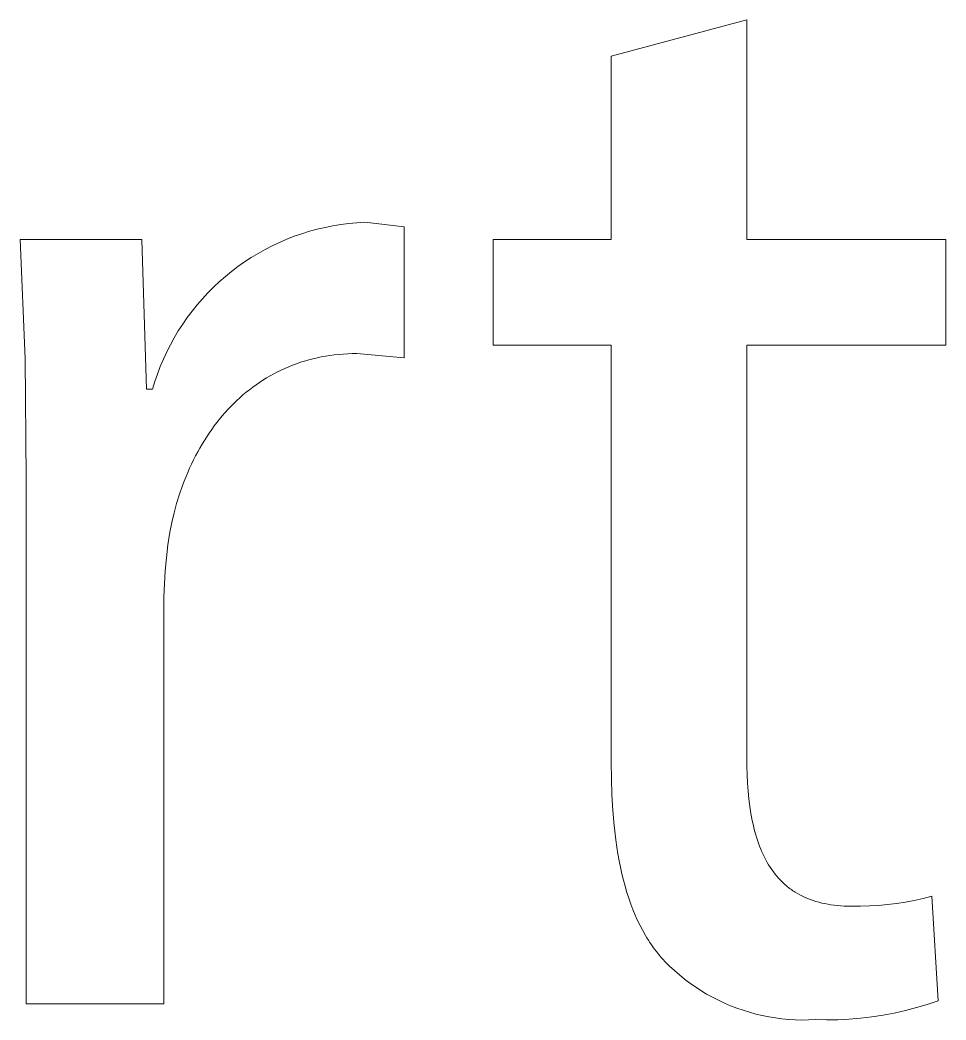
# Model space of a CAD drawing. Header units: millimetres. Extents: x 0 to 4030, y -54 to 2762.
# Drawn here: x 2991.94 to 3015.59, y 13.53 to 39.08 of the extents above; entities that cross this region are included whole.
import ezdxf

# ---------------------------------------------------------------- set-up
doc = ezdxf.new("R2010")
doc.units = ezdxf.units.MM
doc.header["$MEASUREMENT"] = 0
doc.layers.add('Domyślny', color=7, linetype='Continuous', true_color=0x000000)

msp = doc.modelspace()

# ---------------------------------------------------------------- linework, layer by layer
at = {"layer": 'Domyślny', "color": 18, "lineweight": 15, "true_color": 0x000000}
for p, q in [((3007.041, 38.155), (3010.504, 39.081)), ((3010.504, 39.081), (3010.504, 33.471)), ((3007.041, 33.471), (3007.041, 38.155)), ((2999.335, 33.682), (2999.532, 33.736)), ((2999.532, 33.736), (2999.731, 33.783)), ((2999.731, 33.783), (2999.932, 33.824)), ((2999.932, 33.824), (3000.134, 33.857)), ((3000.134, 33.857), (3000.337, 33.883)), ((3000.337, 33.883), (3000.541, 33.902)), ((3000.541, 33.902), (3000.746, 33.914)), ((3000.746, 33.914), (3001.752, 33.793)), ((3001.752, 33.793), (3001.752, 30.451)), ((2992.072, 30.426), (2991.942, 33.471)), ((2991.942, 33.471), (2995.055, 33.471)), ((2995.055, 33.471), (2995.176, 29.646)), ((2998.567, 33.399), (2998.755, 33.479)), ((2998.755, 33.479), (2998.946, 33.554)), ((2998.946, 33.554), (2999.139, 33.621)), ((2999.139, 33.621), (2999.335, 33.682)), ((3004.022, 30.774), (3004.022, 33.471)), ((3004.022, 33.471), (3007.041, 33.471)), ((3010.504, 33.471), (3015.59, 33.471)), ((3015.59, 33.471), (3015.59, 30.774)), ((2998.021, 33.117), (2998.2, 33.217)), ((2998.2, 33.217), (2998.382, 33.311)), ((2998.382, 33.311), (2998.567, 33.399)), ((2997.675, 32.899), (2997.846, 33.011)), ((2997.846, 33.011), (2998.021, 33.117)), ((2997.344, 32.657), (2997.507, 32.781)), ((2997.507, 32.781), (2997.675, 32.899)), ((2997.032, 32.393), (2997.186, 32.528)), ((2997.186, 32.528), (2997.344, 32.657)), ((2996.738, 32.107), (2996.882, 32.253)), ((2996.882, 32.253), (2997.032, 32.393)), ((2996.465, 31.802), (2996.599, 31.957)), ((2996.599, 31.957), (2996.738, 32.107)), ((2996.336, 31.643), (2996.465, 31.802)), ((2996.097, 31.311), (2996.214, 31.479)), ((2996.214, 31.479), (2996.336, 31.643)), ((2995.985, 31.139), (2996.097, 31.311)), ((2995.781, 30.784), (2995.88, 30.963)), ((2995.88, 30.963), (2995.985, 31.139)), ((2995.689, 30.601), (2995.781, 30.784)), ((3007.041, 30.774), (3004.022, 30.774)), ((3007.041, 20.118), (3007.041, 30.774)), ((3015.59, 30.774), (3010.504, 30.774)), ((3010.504, 30.774), (3010.504, 20.238)), ((2992.103, 27.378), (2992.072, 30.426)), ((2995.523, 30.227), (2995.603, 30.416)), ((2995.603, 30.416), (2995.689, 30.601)), ((2999.42, 30.425), (2999.315, 30.398)), ((2999.527, 30.45), (2999.42, 30.425)), ((2999.636, 30.473), (2999.527, 30.45)), ((2999.745, 30.493), (2999.636, 30.473)), ((2999.856, 30.51), (2999.745, 30.493)), ((2999.967, 30.525), (2999.856, 30.51)), ((3000.08, 30.537), (2999.967, 30.525)), ((3000.195, 30.547), (3000.08, 30.537)), ((3000.31, 30.553), (3000.195, 30.547)), ((3000.427, 30.557), (3000.31, 30.553)), ((3000.544, 30.559), (3000.427, 30.557)), ((3001.752, 30.451), (3000.544, 30.559)), ((2995.45, 30.036), (2995.523, 30.227)), ((2998.707, 30.181), (2998.61, 30.137)), ((2998.805, 30.223), (2998.707, 30.181)), ((2998.904, 30.263), (2998.805, 30.223)), ((2999.005, 30.3), (2998.904, 30.263)), ((2999.107, 30.335), (2999.005, 30.3)), ((2999.21, 30.368), (2999.107, 30.335)), ((2999.315, 30.398), (2999.21, 30.368)), ((2995.383, 29.842), (2995.45, 30.036)), ((2998.237, 29.936), (2998.147, 29.881)), ((2998.328, 29.99), (2998.237, 29.936)), ((2998.421, 30.041), (2998.328, 29.99)), ((2998.515, 30.09), (2998.421, 30.041)), ((2998.61, 30.137), (2998.515, 30.09)), ((2995.176, 29.646), (2995.324, 29.646)), ((2995.324, 29.646), (2995.383, 29.842)), ((2997.801, 29.636), (2997.718, 29.57)), ((2997.885, 29.701), (2997.801, 29.636)), ((2997.971, 29.763), (2997.885, 29.701)), ((2998.058, 29.823), (2997.971, 29.763)), ((2998.147, 29.881), (2998.058, 29.823)), ((2997.556, 29.431), (2997.478, 29.358)), ((2997.636, 29.501), (2997.556, 29.431)), ((2997.718, 29.57), (2997.636, 29.501)), ((2997.251, 29.129), (2997.178, 29.049)), ((2997.325, 29.207), (2997.251, 29.129)), ((2997.401, 29.284), (2997.325, 29.207)), ((2997.478, 29.358), (2997.401, 29.284)), ((2997.037, 28.882), (2996.969, 28.796)), ((2997.107, 28.966), (2997.037, 28.882)), ((2997.178, 29.049), (2997.107, 28.966)), ((2996.837, 28.619), (2996.774, 28.528)), ((2996.902, 28.709), (2996.837, 28.619)), ((2996.969, 28.796), (2996.902, 28.709)), ((2996.712, 28.435), (2996.651, 28.34)), ((2996.774, 28.528), (2996.712, 28.435)), ((2996.535, 28.145), (2996.48, 28.046)), ((2996.593, 28.244), (2996.535, 28.145)), ((2996.651, 28.34), (2996.593, 28.244)), ((2996.426, 27.944), (2996.373, 27.841)), ((2996.48, 28.046), (2996.426, 27.944)), ((2996.274, 27.63), (2996.226, 27.523)), ((2996.323, 27.737), (2996.274, 27.63)), ((2996.373, 27.841), (2996.323, 27.737)), ((2992.103, 13.944), (2992.103, 27.378)), ((2996.181, 27.414), (2996.137, 27.303)), ((2996.226, 27.523), (2996.181, 27.414)), ((2996.094, 27.191), (2996.015, 26.963)), ((2996.137, 27.303), (2996.094, 27.191)), ((2996.015, 26.963), (2995.942, 26.729)), ((2995.942, 26.729), (2995.877, 26.489)), ((2995.877, 26.489), (2995.818, 26.245)), ((2995.818, 26.245), (2995.767, 25.996)), ((2995.767, 25.996), (2995.718, 25.668)), ((2995.718, 25.668), (2995.679, 25.338)), ((2995.679, 25.338), (2995.65, 25.008)), ((2995.65, 25.008), (2995.63, 24.677)), ((2995.63, 24.677), (2995.619, 24.345)), ((2995.619, 24.345), (2995.619, 13.944)), ((3010.504, 20.238), (3010.506, 20.015)), ((3007.046, 19.694), (3007.041, 20.118)), ((3010.506, 20.015), (3010.512, 19.798)), ((3007.059, 19.283), (3007.046, 19.694)), ((3010.512, 19.798), (3010.523, 19.587)), ((3010.523, 19.587), (3010.538, 19.382)), ((3007.082, 18.886), (3007.059, 19.283)), ((3010.538, 19.382), (3010.557, 19.183)), ((3010.557, 19.183), (3010.581, 18.991)), ((3010.581, 18.991), (3010.61, 18.805)), ((3007.115, 18.502), (3007.082, 18.886)), ((3010.61, 18.805), (3010.644, 18.626)), ((3007.159, 18.132), (3007.115, 18.502)), ((3010.644, 18.626), (3010.662, 18.539)), ((3010.662, 18.539), (3010.682, 18.453)), ((3010.682, 18.453), (3010.703, 18.369)), ((3010.703, 18.369), (3010.726, 18.287)), ((3010.726, 18.287), (3010.75, 18.207)), ((3010.75, 18.207), (3010.775, 18.128)), ((3007.184, 17.952), (3007.159, 18.132)), ((3007.213, 17.776), (3007.184, 17.952)), ((3010.775, 18.128), (3010.801, 18.051)), ((3010.801, 18.051), (3010.829, 17.975)), ((3010.829, 17.975), (3010.858, 17.901)), ((3010.858, 17.901), (3010.888, 17.829)), ((3007.243, 17.603), (3007.213, 17.776)), ((3010.888, 17.829), (3010.92, 17.759)), ((3010.92, 17.759), (3010.953, 17.69)), ((3010.953, 17.69), (3010.987, 17.624)), ((3007.277, 17.434), (3007.243, 17.603)), ((3007.314, 17.268), (3007.277, 17.434)), ((3010.987, 17.624), (3011.023, 17.558)), ((3011.023, 17.558), (3011.061, 17.495)), ((3011.061, 17.495), (3011.099, 17.434)), ((3011.099, 17.434), (3011.139, 17.374)), ((3011.139, 17.374), (3011.181, 17.316)), ((3007.353, 17.106), (3007.314, 17.268)), ((3011.181, 17.316), (3011.224, 17.259)), ((3011.224, 17.259), (3011.269, 17.205)), ((3011.269, 17.205), (3011.315, 17.152)), ((3011.315, 17.152), (3011.363, 17.101)), ((3007.396, 16.948), (3007.353, 17.106)), ((3007.441, 16.794), (3007.396, 16.948)), ((3011.363, 17.101), (3011.412, 17.052)), ((3011.412, 17.052), (3011.462, 17.005)), ((3011.462, 17.005), (3011.515, 16.96)), ((3011.515, 16.96), (3011.541, 16.938)), ((3011.541, 16.938), (3011.568, 16.916)), ((3011.568, 16.916), (3011.596, 16.895)), ((3011.596, 16.895), (3011.624, 16.875)), ((3011.624, 16.875), (3011.652, 16.854)), ((3007.489, 16.643), (3007.441, 16.794)), ((3007.541, 16.496), (3007.489, 16.643)), ((3011.652, 16.854), (3011.681, 16.835)), ((3011.681, 16.835), (3011.71, 16.816)), ((3011.71, 16.816), (3011.739, 16.797)), ((3011.739, 16.797), (3011.8, 16.761)), ((3011.8, 16.761), (3011.861, 16.726)), ((3011.861, 16.726), (3011.925, 16.694)), ((3011.925, 16.694), (3011.99, 16.664)), ((3011.99, 16.664), (3012.057, 16.635)), ((3012.057, 16.635), (3012.125, 16.609)), ((3012.125, 16.609), (3012.195, 16.584)), ((3014.779, 16.588), (3015.004, 16.638)), ((3015.004, 16.638), (3015.228, 16.695)), ((3015.228, 16.695), (3015.389, 14.025)), ((3007.595, 16.352), (3007.541, 16.496)), ((3007.653, 16.213), (3007.595, 16.352)), ((3012.195, 16.584), (3012.267, 16.561)), ((3012.267, 16.561), (3012.341, 16.54)), ((3012.341, 16.54), (3012.416, 16.521)), ((3012.416, 16.521), (3012.493, 16.505)), ((3012.493, 16.505), (3012.572, 16.49)), ((3012.572, 16.49), (3012.653, 16.477)), ((3012.653, 16.477), (3012.735, 16.466)), ((3012.735, 16.466), (3012.819, 16.457)), ((3012.819, 16.457), (3012.905, 16.449)), ((3012.905, 16.449), (3012.993, 16.444)), ((3012.993, 16.444), (3013.083, 16.441)), ((3013.083, 16.441), (3013.174, 16.44)), ((3013.174, 16.44), (3013.405, 16.439)), ((3013.405, 16.439), (3013.636, 16.446)), ((3013.636, 16.446), (3013.866, 16.46)), ((3013.866, 16.46), (3014.096, 16.481)), ((3014.096, 16.481), (3014.325, 16.509)), ((3014.325, 16.509), (3014.553, 16.545)), ((3014.553, 16.545), (3014.779, 16.588)), ((3007.713, 16.077), (3007.653, 16.213)), ((3007.777, 15.945), (3007.713, 16.077)), ((3007.844, 15.817), (3007.777, 15.945)), ((3007.915, 15.693), (3007.844, 15.817)), ((3007.952, 15.632), (3007.915, 15.693)), ((3007.989, 15.572), (3007.952, 15.632)), ((3008.027, 15.514), (3007.989, 15.572)), ((3008.066, 15.456), (3008.027, 15.514)), ((3008.106, 15.4), (3008.066, 15.456)), ((3008.147, 15.344), (3008.106, 15.4)), ((3008.189, 15.289), (3008.147, 15.344)), ((3008.231, 15.236), (3008.189, 15.289)), ((3008.275, 15.183), (3008.231, 15.236)), ((3008.319, 15.131), (3008.275, 15.183)), ((3008.364, 15.081), (3008.319, 15.131)), ((3008.41, 15.031), (3008.364, 15.081)), ((3008.53, 14.911), (3008.41, 15.031)), ((3008.655, 14.795), (3008.53, 14.911)), ((3008.783, 14.684), (3008.655, 14.795)), ((3008.915, 14.577), (3008.783, 14.684)), ((3009.051, 14.475), (3008.915, 14.577)), ((3009.19, 14.377), (3009.051, 14.475)), ((3009.332, 14.284), (3009.19, 14.377)), ((3009.477, 14.196), (3009.332, 14.284)), ((3009.626, 14.114), (3009.477, 14.196)), ((3009.777, 14.036), (3009.626, 14.114)), ((2995.619, 13.944), (2992.103, 13.944)), ((3009.931, 13.964), (3009.777, 14.036)), ((3010.087, 13.897), (3009.931, 13.964)), ((3010.245, 13.836), (3010.087, 13.897)), ((3010.406, 13.78), (3010.245, 13.836)), ((3014.835, 13.849), (3014.554, 13.775)), ((3015.113, 13.932), (3014.835, 13.849)), ((3015.389, 14.025), (3015.113, 13.932)), ((3010.568, 13.729), (3010.406, 13.78)), ((3010.732, 13.684), (3010.568, 13.729)), ((3010.897, 13.645), (3010.732, 13.684)), ((3011.064, 13.612), (3010.897, 13.645)), ((3011.232, 13.584), (3011.064, 13.612)), ((3011.4, 13.563), (3011.232, 13.584)), ((3011.569, 13.547), (3011.4, 13.563)), ((3011.739, 13.537), (3011.569, 13.547)), ((3012.248, 13.542), (3012.079, 13.534)), ((3012.539, 13.536), (3012.248, 13.542)), ((3013.12, 13.555), (3012.829, 13.54)), ((3013.409, 13.579), (3013.12, 13.555)), ((3013.698, 13.613), (3013.409, 13.579)), ((3013.985, 13.657), (3013.698, 13.613)), ((3014.27, 13.711), (3013.985, 13.657)), ((3014.554, 13.775), (3014.27, 13.711)), ((3011.909, 13.532), (3011.739, 13.537)), ((3012.079, 13.534), (3011.909, 13.532)), ((3012.829, 13.54), (3012.539, 13.536))]:
    msp.add_line(p, q, dxfattribs=at)

doc.saveas('drawing.dxf')
